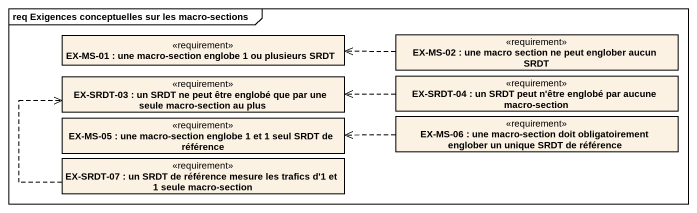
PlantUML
@startuml
mainframe req Exigences conceptuelles sur les macro-sections
hide circle
hide empty members
class "EX-MS-01 : une macro-section englobe 1 ou plusieurs SRDT" as EX_MS_01_une_macro_section <<requirement>>
class "EX-MS-02 : une macro section ne peut englober aucun SRDT" as EX_MS_02_une_macro_section <<requirement>>
class "EX-SRDT-03 : un SRDT ne peut être englobé que par une seule macro-section au plus" as EX_SRDT_03_un_SRDT_ne_peut <<requirement>>
class "EX-SRDT-04 : un SRDT peut n'être englobé par aucune macro-section" as EX_SRDT_04_un_SRDT_peut_n <<requirement>>
class "EX-MS-05 : une macro-section englobe 1 et 1 seul SRDT de référence" as EX_MS_05_une_macro_section <<requirement>>
class "EX-MS-06 : une macro-section doit obligatoirement englober un unique SRDT de référence" as EX_MS_06_une_macro_section <<requirement>>
class "EX-SRDT-07 : un SRDT de référence mesure les trafics d'1 et 1 seule macro-section" as EX_SRDT_07_un_SRDT_de <<requirement>>
EX_MS_02_une_macro_section .left.> EX_MS_01_une_macro_section
EX_SRDT_04_un_SRDT_peut_n .left.> EX_SRDT_03_un_SRDT_ne_peut
EX_MS_06_une_macro_section .left.> EX_MS_05_une_macro_section
EX_SRDT_07_un_SRDT_de .up.> EX_SRDT_03_un_SRDT_ne_peut
@enduml
